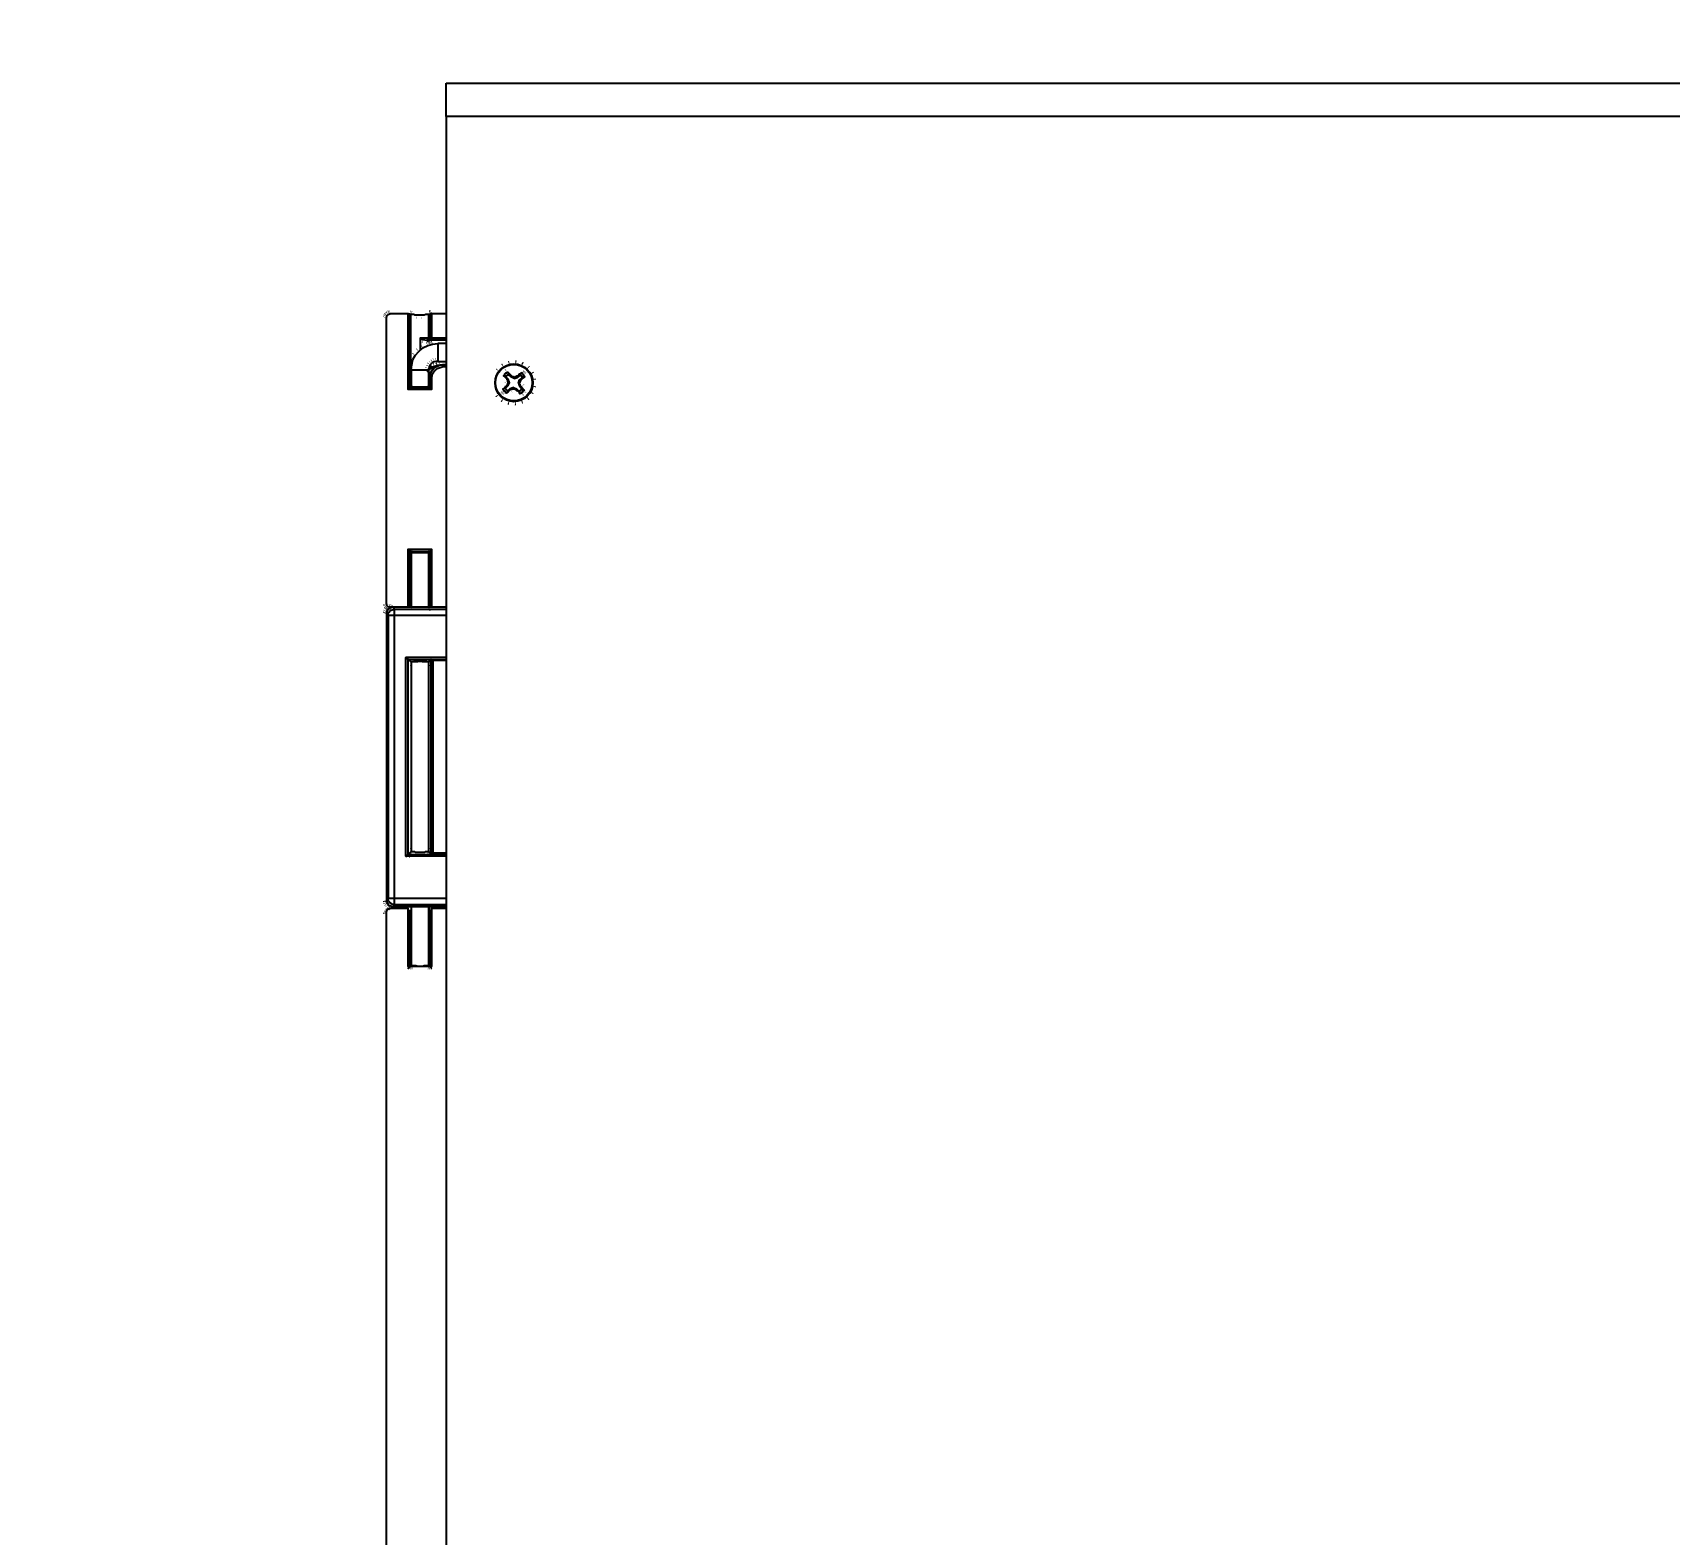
# Model space of a CAD drawing. Header units: feet. Extents: x -159 to 1687, y -48 to 1556.
# Drawn here: x 517.37 to 530.95, y 819.59 to 832.05 of the extents above; entities that cross this region are included whole.
import ezdxf
from ezdxf import colors
from ezdxf.entities.mleader import LeaderData, LeaderLine
from ezdxf.math import Vec2, Vec3

# ---------------------------------------------------------------- set-up
doc = ezdxf.new("R2010")
doc.units = ezdxf.units.FT
doc.header["$MEASUREMENT"] = 0
for name, color, linetype in [('9417_1-3$0$M25-UNISTRUT', 94, 'Continuous'), ('G-ANNO-TEXT', 1, 'Continuous'), ('PDF_Geometry', 7, 'Continuous'), ('PDF_Solid Fills', 7, 'Continuous')]:
    doc.layers.add(name, color=color, linetype=linetype)
doc.styles.add('NEI-A', font='arial.ttf')

# ---------------------------------------------------------------- blocks, each defined once
blk = doc.blocks.new('SCADA EQPMT LID XLG')
at = {"layer": 'PDF_Geometry', "lineweight": 25}
for points in [[(-8.299, 21.59), (8.795, 21.59), (8.795, 21.314), (-8.299, 21.314)], [(-8.368, 19.281), (-8.383, 19.281), (-8.398, 19.276), (-8.412, 19.271), (-8.422, 19.261), (-8.432, 19.252), (-8.437, 19.237), (-8.442, 19.222), (-8.442, 19.207), (-8.447, 19.207), (-8.466, 19.207), (-8.486, 19.207), (-8.515, 19.207), (-8.545, 19.207), (-8.569, 19.207), (-8.584, 19.207), (-8.589, 19.207), (-8.584, 19.252), (-8.574, 19.296), (-8.555, 19.33), (-8.525, 19.364), (-8.491, 19.394), (-8.452, 19.413), (-8.412, 19.423), (-8.368, 19.428), (-8.368, 19.423), (-8.368, 19.409), (-8.368, 19.384), (-8.368, 19.355), (-8.368, 19.33), (-8.368, 19.306), (-8.368, 19.286)], [(-8.417, 19.458), (-8.417, 19.463), (-8.417, 19.467), (-8.417, 19.472), (-8.422, 19.472), (-8.427, 19.472), (-8.432, 19.472), (-8.432, 19.467), (-8.432, 19.463), (-8.427, 19.463), (-8.427, 19.458), (-8.422, 19.458)]]:
    blk.add_lwpolyline(points, close=True, dxfattribs=at)
for points in [[(-8.299, 21.314), (-8.299, 1.763), (-8.831, 0.885), (-8.826, 0.826), (-8.806, 0.772), (-8.782, 0.718), (-8.743, 0.674), (-8.698, 0.64), (-8.649, 0.61), (-8.595, 0.595), (-8.537, 0.591), (0, 0.591)], [(-8.304, 17.24), (-8.417, 17.24), (-8.417, 17.721), (-8.618, 17.721), (-8.618, 17.24), (-8.761, 17.24), (-8.766, 17.24), (-8.77, 17.24), (-8.78, 17.245), (-8.785, 17.25), (-8.79, 17.255), (-8.79, 17.265), (-8.795, 17.269), (-8.795, 17.274), (-8.795, 19.639), (-8.795, 19.644), (-8.79, 19.654), (-8.79, 19.659), (-8.785, 19.664), (-8.78, 19.669), (-8.77, 19.674), (-8.766, 19.674), (-8.761, 19.678), (-8.618, 19.678), (-8.618, 19.05), (-8.417, 19.05), (-8.417, 19.144)], [(-8.417, 19.678), (-8.422, 19.678), (-8.422, 19.674), (-8.427, 19.674), (-8.432, 19.674), (-8.432, 19.472), (-8.442, 19.472), (-8.442, 19.669), (-8.447, 19.669), (-8.452, 19.669), (-8.456, 19.669), (-8.466, 19.669), (-8.481, 19.664), (-8.491, 19.664), (-8.506, 19.664), (-8.515, 19.664), (-8.53, 19.664), (-8.54, 19.664), (-8.555, 19.664), (-8.564, 19.669), (-8.574, 19.669), (-8.579, 19.669), (-8.589, 19.669), (-8.594, 19.669), (-8.594, 19.075), (-8.599, 19.065), (-8.604, 19.065), (-8.604, 19.06), (-8.609, 19.06), (-8.609, 19.055), (-8.613, 19.05), (-8.618, 19.05)], [(-8.618, 19.678), (-8.613, 19.678), (-8.609, 19.674), (-8.604, 19.674), (-8.599, 19.674), (-8.599, 19.065), (-8.432, 19.065), (-8.442, 19.075), (-8.442, 19.144)], [(-8.599, 19.674), (-8.594, 19.669)], [(-8.442, 19.669), (-8.432, 19.674)], [(-8.304, 19.472), (-8.417, 19.472), (-8.417, 19.678), (-8.304, 19.678)], [(-8.304, 19.458), (-8.417, 19.458), (-8.422, 19.458), (-8.432, 19.458), (-8.437, 19.463), (-8.442, 19.467), (-8.442, 19.472), (-8.447, 19.472), (-8.452, 19.472), (-8.461, 19.472), (-8.476, 19.472), (-8.486, 19.472), (-8.501, 19.472), (-8.515, 19.472), (-8.491, 19.463), (-8.461, 19.458), (-8.447, 19.458), (-8.432, 19.458)], [(-8.515, 19.472), (-8.515, 19.374)], [(-8.304, 19.428), (-8.368, 19.428)], [(-8.589, 19.207), (-8.589, 19.075), (-8.594, 19.075), (-8.589, 19.075), (-8.584, 19.075), (-8.579, 19.07), (-8.574, 19.07), (-8.559, 19.07), (-8.55, 19.07), (-8.535, 19.07), (-8.525, 19.07), (-8.51, 19.07), (-8.496, 19.07), (-8.481, 19.07), (-8.471, 19.07), (-8.461, 19.07), (-8.452, 19.07), (-8.447, 19.075), (-8.442, 19.075), (-8.442, 19.207)], [(-8.442, 19.217), (-8.398, 19.242), (-8.349, 19.252), (-8.339, 19.252)], [(-8.304, 19.252), (-8.324, 19.252), (-8.329, 19.252), (-8.373, 19.247), (-8.407, 19.222), (-8.432, 19.183), (-8.442, 19.144), (-8.432, 19.144), (-8.427, 19.183), (-8.417, 19.203), (-8.402, 19.222), (-8.373, 19.242), (-8.349, 19.252), (-8.324, 19.252), (-8.324, 19.247), (-8.324, 19.242), (-8.324, 19.237), (-8.304, 19.237)], [(-8.417, 19.05), (-8.422, 19.05), (-8.422, 19.055), (-8.427, 19.06), (-8.432, 19.065), (-8.432, 19.144), (-8.427, 19.144), (-8.422, 19.144), (-8.417, 19.144), (-8.412, 19.178), (-8.402, 19.193), (-8.388, 19.207), (-8.373, 19.222), (-8.358, 19.227), (-8.324, 19.237)], [(-8.368, 19.281), (-8.304, 19.281)], [(-7.773, 19.104), (-7.783, 19.133), (-7.793, 19.128), (-7.793, 19.133), (-7.797, 19.138), (-7.802, 19.143), (-7.807, 19.148), (-7.812, 19.153), (-7.817, 19.158), (-7.822, 19.162), (-7.817, 19.167), (-7.812, 19.172), (-7.812, 19.177), (-7.807, 19.182), (-7.802, 19.182), (-7.797, 19.187), (-7.793, 19.192), (-7.788, 19.192)], [(-7.822, 19.162), (-7.812, 19.158), (-7.802, 19.153), (-7.783, 19.133)], [(-7.783, 19.172), (-7.788, 19.167), (-7.793, 19.167), (-7.797, 19.162), (-7.797, 19.158), (-7.802, 19.158), (-7.802, 19.153)], [(-7.734, 19.138), (-7.763, 19.153), (-7.758, 19.158), (-7.763, 19.162), (-7.763, 19.167), (-7.768, 19.172), (-7.773, 19.177), (-7.778, 19.182), (-7.783, 19.182), (-7.783, 19.187), (-7.788, 19.192), (-7.783, 19.172), (-7.763, 19.153)], [(-7.734, 19.148), (-7.739, 19.148), (-7.739, 19.153), (-7.743, 19.153), (-7.748, 19.153), (-7.753, 19.158), (-7.758, 19.158)], [(-7.709, 19.158), (-7.714, 19.158), (-7.719, 19.153), (-7.724, 19.153), (-7.729, 19.153), (-7.734, 19.148), (-7.734, 19.138), (-7.709, 19.148), (-7.709, 19.158), (-7.709, 19.162), (-7.704, 19.162), (-7.699, 19.167), (-7.694, 19.172), (-7.69, 19.177), (-7.685, 19.177), (-7.68, 19.182), (-7.675, 19.187)], [(-7.645, 19.153), (-7.65, 19.158), (-7.655, 19.162), (-7.655, 19.167), (-7.66, 19.172), (-7.665, 19.177), (-7.665, 19.182), (-7.67, 19.182), (-7.675, 19.187), (-7.68, 19.177), (-7.685, 19.167), (-7.709, 19.148)], [(-7.699, 19.099), (-7.69, 19.128), (-7.68, 19.123), (-7.675, 19.128), (-7.67, 19.133), (-7.665, 19.138), (-7.66, 19.143), (-7.655, 19.148), (-7.65, 19.153), (-7.645, 19.153), (-7.665, 19.148), (-7.69, 19.128)], [(-7.665, 19.148), (-7.665, 19.153), (-7.67, 19.153), (-7.67, 19.158), (-7.675, 19.158), (-7.675, 19.162), (-7.68, 19.162), (-7.685, 19.167)], [(-8.442, 19.144), (-8.442, 19.144)], [(-8.442, 19.075), (-8.442, 19.075)], [(-7.827, 19.05), (-7.822, 19.054), (-7.817, 19.059), (-7.812, 19.064), (-7.807, 19.069), (-7.802, 19.074), (-7.797, 19.079), (-7.793, 19.084), (-7.788, 19.079), (-7.773, 19.104), (-7.783, 19.104), (-7.783, 19.108), (-7.788, 19.113), (-7.788, 19.118), (-7.788, 19.123), (-7.793, 19.128)], [(-7.788, 19.079), (-7.807, 19.059), (-7.827, 19.05), (-7.822, 19.045), (-7.822, 19.04), (-7.817, 19.035), (-7.812, 19.035), (-7.812, 19.03), (-7.807, 19.025), (-7.802, 19.02), (-7.797, 19.02)], [(-7.807, 19.059), (-7.807, 19.054), (-7.802, 19.05), (-7.797, 19.045), (-7.793, 19.04), (-7.788, 19.035)], [(-7.763, 19.05), (-7.758, 19.05), (-7.753, 19.05), (-7.748, 19.054), (-7.743, 19.054), (-7.739, 19.054), (-7.739, 19.064), (-7.768, 19.054), (-7.763, 19.05), (-7.768, 19.045), (-7.773, 19.04), (-7.778, 19.035), (-7.783, 19.03), (-7.788, 19.025), (-7.793, 19.02), (-7.797, 19.02), (-7.793, 19.025), (-7.788, 19.035), (-7.768, 19.054)], [(-7.783, 19.104), (-7.783, 19.099), (-7.788, 19.099), (-7.788, 19.094), (-7.788, 19.089), (-7.793, 19.089), (-7.793, 19.084)], [(-7.739, 19.064), (-7.714, 19.054), (-7.719, 19.045), (-7.714, 19.04), (-7.709, 19.04), (-7.704, 19.035), (-7.699, 19.03), (-7.694, 19.025), (-7.694, 19.02), (-7.69, 19.015), (-7.685, 19.015), (-7.694, 19.03), (-7.714, 19.054)], [(-7.739, 19.054), (-7.734, 19.054), (-7.729, 19.054), (-7.729, 19.05), (-7.724, 19.05), (-7.719, 19.05), (-7.719, 19.045)], [(-7.685, 19.079), (-7.685, 19.084), (-7.685, 19.089), (-7.69, 19.094), (-7.69, 19.099), (-7.699, 19.099), (-7.69, 19.074), (-7.685, 19.079), (-7.68, 19.074), (-7.675, 19.069), (-7.67, 19.064), (-7.665, 19.059), (-7.665, 19.054), (-7.66, 19.05), (-7.655, 19.045), (-7.65, 19.04), (-7.655, 19.04), (-7.66, 19.035), (-7.665, 19.03), (-7.665, 19.025), (-7.67, 19.02), (-7.675, 19.02), (-7.68, 19.015), (-7.685, 19.015)], [(-7.694, 19.03), (-7.69, 19.035), (-7.685, 19.035), (-7.685, 19.04), (-7.68, 19.04), (-7.68, 19.045), (-7.675, 19.045), (-7.67, 19.05)], [(-7.69, 19.099), (-7.69, 19.104), (-7.685, 19.108), (-7.685, 19.113), (-7.685, 19.118), (-7.68, 19.118), (-7.68, 19.123)], [(-7.65, 19.04), (-7.66, 19.045), (-7.67, 19.05), (-7.69, 19.074)], [(-8.618, 17.721), (-8.613, 17.716), (-8.609, 17.711), (-8.604, 17.706), (-8.599, 17.706), (-8.599, 17.701), (-8.594, 17.696), (-8.589, 17.696), (-8.584, 17.696), (-8.579, 17.696), (-8.574, 17.696), (-8.559, 17.696), (-8.55, 17.696), (-8.535, 17.696), (-8.525, 17.696), (-8.51, 17.696), (-8.496, 17.696), (-8.481, 17.696), (-8.471, 17.696), (-8.461, 17.696), (-8.452, 17.696), (-8.447, 17.696), (-8.442, 17.696), (-8.442, 17.245), (-8.442, 17.25)], [(-8.442, 17.24), (-8.442, 17.696), (-8.432, 17.701), (-8.599, 17.701), (-8.599, 17.24), (-8.604, 17.24), (-8.609, 17.24), (-8.613, 17.24), (-8.618, 17.24)], [(-8.589, 17.25), (-8.594, 17.245), (-8.594, 17.696), (-8.589, 17.696), (-8.589, 17.24)], [(-8.442, 17.696), (-8.442, 17.696)], [(-8.417, 17.24), (-8.422, 17.24), (-8.427, 17.24), (-8.432, 17.24), (-8.432, 17.701), (-8.432, 17.706), (-8.427, 17.706), (-8.427, 17.711), (-8.422, 17.711), (-8.422, 17.716), (-8.417, 17.721)], [(-8.304, 17.171), (-8.726, 17.171), (-8.726, 17.181), (-8.726, 17.191), (-8.726, 17.201), (-8.726, 17.211), (-8.726, 17.215), (-8.726, 17.22), (-8.726, 17.225), (-8.741, 17.24), (-8.751, 17.24), (-8.761, 17.235), (-8.77, 17.23), (-8.78, 17.225), (-8.785, 17.215), (-8.79, 17.206), (-8.795, 17.196), (-8.795, 17.186), (-8.795, 14.811)], [(-8.795, 17.186), (-8.78, 17.171), (-8.78, 14.826), (-8.795, 14.811), (-8.795, 14.802), (-8.79, 14.792), (-8.785, 14.782), (-8.78, 14.772), (-8.77, 14.767), (-8.761, 14.762), (-8.751, 14.757), (-8.741, 14.757), (-8.726, 14.772), (-8.726, 14.777), (-8.726, 14.782), (-8.726, 14.787), (-8.726, 14.797), (-8.726, 14.806), (-8.726, 14.816), (-8.726, 14.826), (-8.304, 14.826)], [(-8.304, 14.772), (-8.726, 14.772), (-8.736, 14.772), (-8.746, 14.777), (-8.756, 14.782), (-8.766, 14.787), (-8.77, 14.797), (-8.78, 14.806), (-8.78, 14.816), (-8.78, 14.826), (-8.775, 14.826), (-8.77, 14.826), (-8.766, 14.826), (-8.756, 14.826), (-8.746, 14.826), (-8.736, 14.826), (-8.726, 14.826), (-8.726, 17.171), (-8.736, 17.171), (-8.746, 17.171), (-8.756, 17.171), (-8.766, 17.171), (-8.77, 17.171), (-8.775, 17.171), (-8.78, 17.171), (-8.78, 17.181), (-8.78, 17.191), (-8.77, 17.201), (-8.766, 17.211), (-8.756, 17.215), (-8.746, 17.22), (-8.736, 17.225), (-8.726, 17.225), (-8.304, 17.225)], [(-8.422, 17.24), (-8.609, 17.24)], [(-8.594, 17.245), (-8.599, 17.24)], [(-8.432, 17.24), (-8.442, 17.245)], [(-8.304, 16.823), (-8.633, 16.823), (-8.628, 16.823), (-8.623, 16.818), (-8.623, 16.813), (-8.618, 16.813), (-8.618, 16.808), (-8.613, 16.808), (-8.304, 16.808)], [(-8.633, 15.174), (-8.633, 16.823)], [(-8.589, 16.784), (-8.589, 16.784)], [(-8.442, 16.784), (-8.442, 16.784)], [(-8.304, 16.798), (-8.407, 16.798), (-8.412, 16.798), (-8.417, 16.798), (-8.422, 16.798), (-8.427, 16.798)], [(-8.407, 15.199), (-8.407, 16.798)], [(-8.589, 15.214), (-8.589, 15.214)], [(-8.442, 15.214), (-8.442, 15.214)], [(-8.304, 15.174), (-8.633, 15.174), (-8.628, 15.174), (-8.623, 15.179), (-8.623, 15.184), (-8.618, 15.184), (-8.618, 15.189), (-8.613, 15.189), (-8.304, 15.189)], [(-8.795, 10.017), (-8.795, 14.703), (-8.795, 14.713), (-8.79, 14.718), (-8.79, 14.728), (-8.785, 14.733), (-8.78, 14.738), (-8.77, 14.738), (-8.766, 14.743), (-8.761, 14.743), (-8.618, 14.743), (-8.618, 14.262), (-8.417, 14.262), (-8.417, 14.743), (-8.304, 14.743)], [(-8.741, 14.757), (-8.304, 14.757)], [(-8.618, 14.723), (-8.613, 14.723), (-8.609, 14.723), (-8.604, 14.723), (-8.599, 14.723), (-8.599, 14.262), (-8.432, 14.262), (-8.432, 14.257), (-8.427, 14.252), (-8.422, 14.247), (-8.417, 14.242)], [(-8.618, 14.242), (-8.613, 14.247), (-8.609, 14.247), (-8.609, 14.252), (-8.604, 14.252), (-8.604, 14.257), (-8.599, 14.257), (-8.599, 14.262), (-8.594, 14.267), (-8.594, 14.713), (-8.589, 14.713)], [(-8.599, 14.723), (-8.594, 14.713)], [(-8.589, 14.757), (-8.589, 14.267), (-8.594, 14.267), (-8.589, 14.267), (-8.584, 14.267), (-8.579, 14.267), (-8.574, 14.267), (-8.559, 14.267), (-8.55, 14.267), (-8.535, 14.262), (-8.525, 14.262), (-8.51, 14.262), (-8.496, 14.262), (-8.481, 14.267), (-8.471, 14.267), (-8.461, 14.267), (-8.452, 14.267), (-8.447, 14.267), (-8.442, 14.267), (-8.442, 14.757)], [(-8.432, 14.723), (-8.442, 14.713), (-8.442, 14.267), (-8.432, 14.262), (-8.432, 14.723), (-8.427, 14.723), (-8.422, 14.723), (-8.417, 14.723)], [(-8.442, 14.713), (-8.442, 14.713)], [(-8.442, 14.267), (-8.442, 14.267)], [(-8.304, 8.81), (-8.417, 8.81), (-8.417, 9.291), (-8.618, 9.291), (-8.618, 8.81), (-8.761, 8.81), (-8.766, 8.81), (-8.77, 8.81), (-8.78, 8.815), (-8.785, 8.82), (-8.79, 8.825), (-8.79, 8.83), (-8.795, 8.84), (-8.795, 8.845), (-8.795, 11.19)]]:
    blk.add_lwpolyline(points, dxfattribs=at)
blk.add_lwpolyline([(-8.304, 15.199), (-8.407, 15.199), (-8.412, 15.199), (-8.417, 15.199), (-8.422, 15.199), (-8.427, 15.199), (-8.442, 15.214), (-8.442, 16.784, 0.067868), (-8.589, 16.784), (-8.589, 15.214), (-8.613, 15.189), (-8.613, 16.808), (-8.589, 16.784), (-8.589, 15.214), (-8.579, 15.214), (-8.574, 15.214), (-8.564, 15.214), (-8.555, 15.209), (-8.54, 15.209), (-8.53, 15.209), (-8.515, 15.209), (-8.501, 15.209), (-8.491, 15.209), (-8.476, 15.209), (-8.466, 15.214), (-8.456, 15.214), (-8.452, 15.214), (-8.447, 15.214), (-8.442, 15.214), (-8.442, 16.784), (-8.427, 16.798), (-8.427, 15.199)], format="xyb", dxfattribs=at)
for centre, radius in [((-7.736, 19.103), 0.157), ((-7.737, 19.104), 0.152)]:
    blk.add_circle(centre, radius, dxfattribs=at)
at = {"layer": 'PDF_Solid Fills', "lineweight": 25, "transparency": 33554559}
for points in [[(-8.78, 19.669), (-8.795, 19.693), (-8.795, 19.698)], [(-8.77, 19.674), (-8.785, 19.698), (-8.785, 19.703)], [(-8.77, 19.674), (-8.785, 19.703), (-8.78, 19.703)], [(-8.766, 19.674), (-8.775, 19.703), (-8.77, 19.703)], [(-8.599, 19.674), (-8.594, 19.703), (-8.589, 19.703)], [(-8.589, 19.669), (-8.579, 19.698), (-8.584, 19.698)], [(-8.432, 19.674), (-8.442, 19.703), (-8.437, 19.703)], [(-8.432, 19.674), (-8.437, 19.703), (-8.432, 19.703)], [(-8.427, 19.674), (-8.432, 19.703), (-8.427, 19.703)], [(-8.795, 19.644), (-8.824, 19.649), (-8.824, 19.654)], [(-8.79, 19.654), (-8.82, 19.664), (-8.82, 19.669)], [(-8.79, 19.659), (-8.815, 19.674), (-8.815, 19.678)], [(-8.79, 19.659), (-8.815, 19.678), (-8.81, 19.678)], [(-8.785, 19.664), (-8.805, 19.683), (-8.805, 19.688)], [(-8.78, 19.669), (-8.8, 19.693), (-8.795, 19.693)], [(-8.599, 19.674), (-8.604, 19.644), (-8.609, 19.649)], [(-8.589, 19.669), (-8.599, 19.639), (-8.594, 19.639)], [(-8.54, 19.664), (-8.545, 19.634), (-8.54, 19.634)], [(-8.506, 19.664), (-8.506, 19.634), (-8.501, 19.634)], [(-8.452, 19.669), (-8.452, 19.639), (-8.447, 19.639)], [(-8.442, 19.669), (-8.437, 19.639), (-8.432, 19.639)], [(-8.432, 19.674), (-8.427, 19.649), (-8.432, 19.644)], [(-8.491, 19.463), (-8.496, 19.433), (-8.501, 19.433)], [(-8.442, 19.467), (-8.466, 19.463), (-8.466, 19.453)], [(-8.442, 19.467), (-8.466, 19.453), (-8.466, 19.448)], [(-8.452, 19.413), (-8.461, 19.443), (-8.466, 19.438)], [(-8.432, 19.467), (-8.461, 19.467), (-8.461, 19.463)], [(-8.432, 19.467), (-8.461, 19.458), (-8.461, 19.453)], [(-8.432, 19.467), (-8.461, 19.453), (-8.456, 19.453)], [(-8.437, 19.463), (-8.461, 19.443), (-8.456, 19.438)], [(-8.437, 19.463), (-8.456, 19.438), (-8.452, 19.438)], [(-8.432, 19.463), (-8.456, 19.448), (-8.452, 19.443)], [(-8.427, 19.463), (-8.452, 19.443), (-8.452, 19.438)], [(-8.427, 19.463), (-8.452, 19.438), (-8.447, 19.438)], [(-8.432, 19.458), (-8.447, 19.433), (-8.442, 19.428)], [(-8.427, 19.458), (-8.447, 19.433), (-8.442, 19.433)], [(-8.432, 19.458), (-8.442, 19.428), (-8.437, 19.428)], [(-8.422, 19.458), (-8.437, 19.428), (-8.432, 19.428)], [(-8.422, 19.458), (-8.427, 19.428), (-8.422, 19.428)], [(-8.412, 19.423), (-8.417, 19.453), (-8.422, 19.453)], [(-8.574, 19.296), (-8.599, 19.306), (-8.599, 19.301)], [(-8.555, 19.33), (-8.574, 19.35), (-8.579, 19.35)], [(-8.555, 19.33), (-8.579, 19.35), (-8.579, 19.345)], [(-8.525, 19.364), (-8.545, 19.384), (-8.55, 19.384)], [(-8.525, 19.364), (-8.545, 19.389), (-8.545, 19.384)], [(-8.491, 19.394), (-8.506, 19.418), (-8.51, 19.418)], [(-8.491, 19.394), (-8.51, 19.418), (-8.51, 19.413)], [(-8.412, 19.271), (-8.427, 19.291), (-8.427, 19.296)], [(-8.412, 19.271), (-8.427, 19.296), (-8.422, 19.296)], [(-8.398, 19.276), (-8.412, 19.306), (-8.407, 19.306)], [(-8.383, 19.281), (-8.393, 19.31), (-8.388, 19.31)], [(-7.724, 19.261), (-7.714, 19.29), (-7.719, 19.29)], [(-7.724, 19.261), (-7.719, 19.29), (-7.724, 19.29)], [(-8.584, 19.252), (-8.613, 19.261), (-8.613, 19.256)], [(-8.442, 19.222), (-8.471, 19.227), (-8.471, 19.232)], [(-8.437, 19.237), (-8.466, 19.247), (-8.461, 19.252)], [(-8.432, 19.183), (-8.456, 19.203), (-8.461, 19.198)], [(-8.432, 19.183), (-8.461, 19.198), (-8.461, 19.193)], [(-8.432, 19.252), (-8.456, 19.266), (-8.452, 19.271)], [(-8.427, 19.183), (-8.452, 19.198), (-8.456, 19.193)], [(-8.427, 19.183), (-8.456, 19.193), (-8.456, 19.188)], [(-8.422, 19.261), (-8.442, 19.281), (-8.442, 19.286)], [(-8.417, 19.203), (-8.437, 19.222), (-8.442, 19.222)], [(-8.417, 19.203), (-8.442, 19.222), (-8.442, 19.217)], [(-8.412, 19.178), (-8.437, 19.188), (-8.437, 19.193)], [(-8.412, 19.178), (-8.437, 19.183), (-8.437, 19.188)], [(-8.407, 19.222), (-8.427, 19.247), (-8.432, 19.242)], [(-8.407, 19.222), (-8.432, 19.242), (-8.432, 19.237)], [(-8.402, 19.193), (-8.427, 19.207), (-8.427, 19.212)], [(-8.402, 19.193), (-8.427, 19.212), (-8.422, 19.212)], [(-8.402, 19.222), (-8.417, 19.247), (-8.422, 19.242)], [(-8.398, 19.242), (-8.412, 19.271), (-8.407, 19.271)], [(-8.388, 19.207), (-8.412, 19.227), (-8.407, 19.232)], [(-8.398, 19.242), (-8.407, 19.271), (-8.402, 19.271)], [(-8.373, 19.222), (-8.393, 19.242), (-8.393, 19.247)], [(-8.373, 19.222), (-8.393, 19.247), (-8.388, 19.247)], [(-8.373, 19.247), (-8.383, 19.271), (-8.388, 19.271)], [(-8.373, 19.242), (-8.383, 19.271), (-8.388, 19.266)], [(-8.373, 19.247), (-8.378, 19.276), (-8.383, 19.271)], [(-8.358, 19.227), (-8.373, 19.256), (-8.368, 19.256)], [(-8.358, 19.227), (-8.368, 19.256), (-8.363, 19.256)], [(-8.349, 19.252), (-8.353, 19.281), (-8.358, 19.281)], [(-8.349, 19.252), (-8.358, 19.281), (-8.358, 19.276)], [(-7.861, 19.202), (-7.881, 19.221), (-7.886, 19.221)], [(-7.861, 19.202), (-7.886, 19.221), (-7.886, 19.216)], [(-7.856, 19.197), (-7.876, 19.216), (-7.881, 19.211)], [(-7.822, 19.236), (-7.837, 19.261), (-7.842, 19.256)], [(-7.822, 19.236), (-7.832, 19.261), (-7.837, 19.261)], [(-7.817, 19.231), (-7.832, 19.256), (-7.837, 19.251)], [(-7.797, 19.158), (-7.822, 19.182), (-7.822, 19.177)], [(-7.793, 19.192), (-7.807, 19.216), (-7.812, 19.216)], [(-7.793, 19.192), (-7.812, 19.216), (-7.812, 19.211)], [(-7.788, 19.167), (-7.802, 19.192), (-7.807, 19.192)], [(-7.773, 19.256), (-7.783, 19.285), (-7.788, 19.285)], [(-7.773, 19.256), (-7.778, 19.285), (-7.783, 19.285)], [(-7.773, 19.251), (-7.778, 19.275), (-7.783, 19.275)], [(-7.773, 19.251), (-7.773, 19.28), (-7.778, 19.275)], [(-7.724, 19.251), (-7.714, 19.28), (-7.719, 19.28)], [(-7.724, 19.251), (-7.719, 19.28), (-7.724, 19.28)], [(-7.685, 19.167), (-7.665, 19.187), (-7.665, 19.192)], [(-7.675, 19.241), (-7.665, 19.265), (-7.67, 19.27)], [(-7.675, 19.241), (-7.66, 19.265), (-7.665, 19.265)], [(-7.675, 19.158), (-7.65, 19.177), (-7.655, 19.177)], [(-7.67, 19.246), (-7.655, 19.27), (-7.66, 19.275)], [(-7.67, 19.246), (-7.66, 19.275), (-7.665, 19.275)], [(-7.67, 19.182), (-7.65, 19.207), (-7.655, 19.207)], [(-7.67, 19.158), (-7.65, 19.172), (-7.65, 19.177)], [(-7.665, 19.182), (-7.645, 19.202), (-7.65, 19.202)], [(-7.665, 19.177), (-7.64, 19.197), (-7.645, 19.197)], [(-7.665, 19.153), (-7.64, 19.167), (-7.645, 19.167)], [(-7.66, 19.172), (-7.636, 19.192), (-7.64, 19.192)], [(-7.655, 19.167), (-7.631, 19.187), (-7.636, 19.187)], [(-7.636, 19.211), (-7.611, 19.231), (-7.616, 19.236)], [(-7.631, 19.216), (-7.606, 19.236), (-7.606, 19.241)], [(-7.631, 19.216), (-7.606, 19.241), (-7.611, 19.241)], [(-7.606, 19.172), (-7.577, 19.187), (-7.582, 19.192)], [(-7.606, 19.172), (-7.577, 19.182), (-7.577, 19.187)], [(-7.596, 19.177), (-7.572, 19.192), (-7.572, 19.197)], [(-7.596, 19.177), (-7.567, 19.187), (-7.572, 19.192)], [(-8.589, 19.075), (-8.599, 19.104), (-8.604, 19.099)], [(-8.589, 19.075), (-8.594, 19.104), (-8.599, 19.104)], [(-8.589, 19.075), (-8.594, 19.046), (-8.599, 19.046)], [(-8.589, 19.075), (-8.584, 19.099), (-8.579, 19.099)], [(-8.589, 19.075), (-8.584, 19.046), (-8.579, 19.046)], [(-8.579, 19.07), (-8.579, 19.041), (-8.584, 19.041)], [(-8.442, 19.075), (-8.452, 19.046), (-8.447, 19.046)], [(-8.442, 19.075), (-8.432, 19.099), (-8.432, 19.104)], [(-8.442, 19.075), (-8.432, 19.104), (-8.437, 19.104)], [(-8.442, 19.075), (-8.432, 19.046), (-8.437, 19.046)], [(-7.822, 19.04), (-7.847, 19.025), (-7.842, 19.025)], [(-7.817, 19.035), (-7.842, 19.02), (-7.842, 19.015)], [(-7.812, 19.035), (-7.837, 19.015), (-7.837, 19.01)], [(-7.812, 19.03), (-7.832, 19.01), (-7.832, 19.005)], [(-7.802, 19.05), (-7.827, 19.03), (-7.822, 19.03)], [(-7.807, 19.025), (-7.827, 19.005), (-7.827, 19.001)], [(-7.797, 19.045), (-7.817, 19.025), (-7.817, 19.02)], [(-7.788, 19.094), (-7.812, 19.108), (-7.812, 19.104)], [(-7.793, 19.04), (-7.812, 19.015), (-7.807, 19.015)], [(-7.768, 19.045), (-7.748, 19.02), (-7.748, 19.025)], [(-7.69, 19.035), (-7.675, 19.01), (-7.67, 19.01)], [(-7.675, 19.069), (-7.65, 19.089), (-7.655, 19.089)], [(-7.675, 19.045), (-7.655, 19.025), (-7.65, 19.025)], [(-7.675, 19.02), (-7.66, 18.996), (-7.655, 18.996)], [(-7.67, 19.02), (-7.655, 19.001), (-7.65, 19.001)], [(-7.655, 19.04), (-7.636, 19.02), (-7.631, 19.02)], [(-7.606, 19.03), (-7.582, 19.01), (-7.577, 19.015)], [(-7.606, 19.03), (-7.577, 19.015), (-7.577, 19.02)], [(-7.596, 19.025), (-7.577, 19.01), (-7.572, 19.01)], [(-7.596, 19.025), (-7.572, 19.01), (-7.572, 19.015)], [(-7.586, 19.128), (-7.557, 19.133), (-7.562, 19.138)], [(-7.586, 19.128), (-7.557, 19.128), (-7.557, 19.133)], [(-7.586, 19.079), (-7.562, 19.069), (-7.557, 19.069)], [(-7.586, 19.079), (-7.557, 19.069), (-7.557, 19.074)], [(-7.582, 19.128), (-7.552, 19.133), (-7.552, 19.138)], [(-7.582, 19.128), (-7.552, 19.128), (-7.552, 19.133)], [(-7.582, 19.074), (-7.552, 19.064), (-7.552, 19.069)], [(-7.582, 19.074), (-7.552, 19.069), (-7.552, 19.074)], [(-7.861, 19.005), (-7.891, 18.991), (-7.886, 18.986)], [(-7.861, 19.005), (-7.886, 18.986), (-7.881, 18.986)], [(-7.856, 19.01), (-7.881, 18.996), (-7.881, 18.991)], [(-7.856, 19.01), (-7.881, 18.991), (-7.876, 18.991)], [(-7.822, 18.971), (-7.847, 18.951), (-7.842, 18.947)], [(-7.822, 18.976), (-7.842, 18.956), (-7.837, 18.951)], [(-7.822, 18.971), (-7.842, 18.947), (-7.837, 18.942)], [(-7.822, 18.976), (-7.837, 18.951), (-7.832, 18.951)], [(-7.773, 18.956), (-7.788, 18.932), (-7.783, 18.927)], [(-7.778, 18.951), (-7.788, 18.922), (-7.783, 18.922)], [(-7.773, 18.956), (-7.783, 18.927), (-7.778, 18.927)], [(-7.778, 18.951), (-7.783, 18.922), (-7.778, 18.922)], [(-7.724, 18.951), (-7.729, 18.922), (-7.724, 18.922)], [(-7.724, 18.947), (-7.729, 18.917), (-7.724, 18.917)], [(-7.724, 18.951), (-7.724, 18.922), (-7.719, 18.922)], [(-7.724, 18.947), (-7.724, 18.917), (-7.719, 18.917)], [(-7.68, 18.966), (-7.67, 18.937), (-7.665, 18.937)], [(-7.68, 18.966), (-7.665, 18.937), (-7.66, 18.942)], [(-7.675, 18.956), (-7.665, 18.927), (-7.66, 18.932)], [(-7.636, 18.991), (-7.621, 18.966), (-7.616, 18.971)], [(-7.636, 18.991), (-7.616, 18.971), (-7.611, 18.971)], [(-7.631, 18.986), (-7.616, 18.961), (-7.611, 18.961)], [(-7.631, 18.986), (-7.611, 18.961), (-7.606, 18.966)], [(-8.589, 17.696), (-8.604, 17.667), (-8.599, 17.667)], [(-8.589, 17.696), (-8.599, 17.721), (-8.599, 17.726)], [(-8.589, 17.696), (-8.599, 17.726), (-8.594, 17.726)], [(-8.589, 17.696), (-8.599, 17.667), (-8.594, 17.667)], [(-8.589, 17.696), (-8.579, 17.721), (-8.584, 17.726)], [(-8.589, 17.696), (-8.579, 17.667), (-8.584, 17.667)], [(-8.579, 17.696), (-8.584, 17.726), (-8.579, 17.726)], [(-8.442, 17.696), (-8.447, 17.726), (-8.452, 17.721)], [(-8.442, 17.696), (-8.437, 17.726), (-8.432, 17.721)], [(-8.442, 17.696), (-8.437, 17.667), (-8.432, 17.667)], [(-8.795, 17.269), (-8.824, 17.26), (-8.824, 17.265)], [(-8.79, 17.265), (-8.82, 17.25), (-8.82, 17.255)], [(-8.79, 17.255), (-8.81, 17.235), (-8.815, 17.24)], [(-8.77, 17.23), (-8.785, 17.255), (-8.79, 17.255)], [(-8.761, 17.235), (-8.77, 17.265), (-8.775, 17.26)], [(-8.751, 17.24), (-8.756, 17.269), (-8.761, 17.265)], [(-8.736, 17.225), (-8.741, 17.255), (-8.746, 17.255)], [(-8.589, 17.25), (-8.599, 17.274), (-8.604, 17.274)], [(-8.589, 17.25), (-8.594, 17.274), (-8.599, 17.274)], [(-8.442, 17.25), (-8.432, 17.274), (-8.437, 17.274)], [(-8.795, 17.196), (-8.824, 17.206), (-8.824, 17.201)], [(-8.795, 17.196), (-8.824, 17.201), (-8.824, 17.196)], [(-8.79, 17.206), (-8.82, 17.22), (-8.82, 17.215)], [(-8.785, 17.215), (-8.81, 17.23), (-8.815, 17.23)], [(-8.785, 17.215), (-8.81, 17.235), (-8.81, 17.23)], [(-8.78, 17.181), (-8.81, 17.191), (-8.81, 17.186)], [(-8.785, 17.25), (-8.805, 17.225), (-8.805, 17.23)], [(-8.78, 17.191), (-8.805, 17.206), (-8.805, 17.201)], [(-8.78, 17.225), (-8.8, 17.245), (-8.8, 17.24)], [(-8.78, 17.245), (-8.795, 17.22), (-8.8, 17.225)], [(-8.77, 17.201), (-8.795, 17.22), (-8.8, 17.215)], [(-8.766, 17.211), (-8.785, 17.23), (-8.79, 17.23)], [(-8.77, 17.24), (-8.78, 17.215), (-8.785, 17.215)], [(-8.756, 17.215), (-8.77, 17.245), (-8.775, 17.24)], [(-8.766, 17.24), (-8.77, 17.211), (-8.775, 17.211)], [(-8.746, 17.22), (-8.756, 17.25), (-8.761, 17.25)], [(-8.589, 17.25), (-8.584, 17.22), (-8.579, 17.22)], [(-8.442, 17.25), (-8.452, 17.22), (-8.447, 17.22)], [(-8.432, 17.24), (-8.437, 17.211), (-8.442, 17.211)], [(-8.432, 17.24), (-8.432, 17.211), (-8.437, 17.211)], [(-8.427, 17.24), (-8.427, 17.211), (-8.432, 17.211)], [(-8.589, 16.784), (-8.594, 16.813), (-8.599, 16.813)], [(-8.589, 16.784), (-8.599, 16.754), (-8.594, 16.754)], [(-8.589, 16.784), (-8.579, 16.813), (-8.584, 16.813)], [(-8.589, 16.784), (-8.584, 16.754), (-8.579, 16.754)], [(-8.579, 16.784), (-8.579, 16.813), (-8.584, 16.813)], [(-8.442, 16.784), (-8.447, 16.813), (-8.452, 16.813)], [(-8.442, 16.784), (-8.432, 16.813), (-8.437, 16.813)], [(-8.442, 16.784), (-8.437, 16.754), (-8.432, 16.754)], [(-8.427, 16.798), (-8.427, 16.828), (-8.432, 16.828)], [(-8.422, 16.798), (-8.422, 16.828), (-8.427, 16.828)], [(-8.427, 16.798), (-8.422, 16.769), (-8.417, 16.769)], [(-8.589, 15.214), (-8.594, 15.243), (-8.599, 15.243)], [(-8.589, 15.214), (-8.599, 15.184), (-8.594, 15.184)], [(-8.589, 15.214), (-8.579, 15.243), (-8.584, 15.243)], [(-8.589, 15.214), (-8.584, 15.184), (-8.579, 15.184)], [(-8.452, 15.214), (-8.452, 15.184), (-8.447, 15.184)], [(-8.442, 15.214), (-8.452, 15.184), (-8.447, 15.184)], [(-8.442, 15.214), (-8.432, 15.243), (-8.437, 15.243)], [(-8.442, 15.214), (-8.437, 15.184), (-8.432, 15.184)], [(-8.427, 15.199), (-8.417, 15.228), (-8.422, 15.228)], [(-8.623, 15.184), (-8.599, 15.16), (-8.599, 15.165)], [(-8.427, 15.199), (-8.432, 15.17), (-8.427, 15.17)], [(-8.422, 15.199), (-8.427, 15.17), (-8.422, 15.17)], [(-8.78, 14.816), (-8.81, 14.811), (-8.81, 14.806)], [(-8.78, 14.806), (-8.805, 14.797), (-8.805, 14.792)], [(-8.795, 14.802), (-8.824, 14.802), (-8.824, 14.797)], [(-8.795, 14.802), (-8.824, 14.797), (-8.824, 14.792)], [(-8.795, 14.694), (-8.824, 14.699), (-8.824, 14.703)], [(-8.795, 14.694), (-8.824, 14.694), (-8.824, 14.699)], [(-8.79, 14.792), (-8.82, 14.782), (-8.82, 14.777)], [(-8.79, 14.699), (-8.82, 14.708), (-8.82, 14.713)], [(-8.785, 14.782), (-8.815, 14.767), (-8.81, 14.767)], [(-8.79, 14.708), (-8.815, 14.718), (-8.815, 14.723)], [(-8.79, 14.708), (-8.815, 14.723), (-8.81, 14.723)], [(-8.785, 14.782), (-8.81, 14.767), (-8.81, 14.762)], [(-8.785, 14.713), (-8.805, 14.728), (-8.805, 14.733)], [(-8.77, 14.797), (-8.8, 14.782), (-8.795, 14.777)], [(-8.78, 14.772), (-8.8, 14.757), (-8.8, 14.752)], [(-8.78, 14.718), (-8.8, 14.738), (-8.795, 14.743)], [(-8.766, 14.787), (-8.79, 14.767), (-8.785, 14.767)], [(-8.77, 14.767), (-8.79, 14.743), (-8.785, 14.743)], [(-8.766, 14.787), (-8.785, 14.767), (-8.785, 14.762)], [(-8.77, 14.718), (-8.785, 14.748), (-8.78, 14.748)], [(-8.756, 14.782), (-8.775, 14.757), (-8.77, 14.752)], [(-8.761, 14.762), (-8.775, 14.738), (-8.77, 14.733)], [(-8.766, 14.723), (-8.775, 14.748), (-8.77, 14.752)], [(-8.746, 14.777), (-8.761, 14.748), (-8.756, 14.748)], [(-8.751, 14.757), (-8.761, 14.733), (-8.756, 14.728)], [(-8.736, 14.772), (-8.746, 14.743), (-8.741, 14.743)], [(-8.599, 14.723), (-8.604, 14.694), (-8.609, 14.694)], [(-8.589, 14.713), (-8.604, 14.689), (-8.599, 14.684)], [(-8.589, 14.713), (-8.599, 14.684), (-8.594, 14.684)], [(-8.589, 14.713), (-8.579, 14.743), (-8.584, 14.743)], [(-8.442, 14.713), (-8.447, 14.743), (-8.452, 14.743)], [(-8.432, 14.723), (-8.442, 14.752), (-8.437, 14.752)], [(-8.442, 14.713), (-8.437, 14.684), (-8.432, 14.684)], [(-8.442, 14.713), (-8.432, 14.684), (-8.432, 14.689)], [(-8.432, 14.723), (-8.437, 14.752), (-8.432, 14.752)], [(-8.427, 14.723), (-8.432, 14.752), (-8.427, 14.752)], [(-8.589, 14.267), (-8.599, 14.296), (-8.604, 14.296)], [(-8.589, 14.267), (-8.594, 14.296), (-8.599, 14.296)], [(-8.589, 14.267), (-8.594, 14.237), (-8.599, 14.237)], [(-8.589, 14.267), (-8.584, 14.296), (-8.579, 14.296)], [(-8.589, 14.267), (-8.584, 14.237), (-8.579, 14.237)], [(-8.579, 14.267), (-8.579, 14.237), (-8.584, 14.237)], [(-8.442, 14.267), (-8.452, 14.237), (-8.447, 14.237)], [(-8.442, 14.267), (-8.432, 14.296), (-8.437, 14.296)], [(-8.442, 14.267), (-8.432, 14.237), (-8.437, 14.237)]]:
    blk.add_solid(points, dxfattribs=at)

msp = doc.modelspace()

# ---------------------------------------------------------------- block references
at = {"layer": '9417_1-3$0$M25-UNISTRUT'}
msp.add_blockref('SCADA EQPMT LID XLG', (529.10141, 810.04048), dxfattribs=at)

# ---------------------------------------------------------------- next in the draw order: leaders
at = {"layer": 'G-ANNO-TEXT'}
ml = msp.add_multileader_mtext('Standard', dxfattribs=at)
ml.set_content('\\A1;6 MOTOR CONTROL CABLE CONDUITS (TYP.)', color=256, style='NEI-A')
ml.set_leader_properties()
ml.build(insert=Vec2(0, 0))
ml.multileader.update_dxf_attribs({"dogleg_length": 0.36, "arrow_head_size": 0.125})
ctx = ml.context
ctx.base_point, ctx.char_height, ctx.arrow_head_size, ctx.landing_gap_size, ctx.plane_origin = Vec3(822.13293, 1038.01238), 1, 0.125, 0.0625, Vec3(370.13821, 525.74619)
notes = []
notes.append((ctx, [(0, (0, 0, 0), (0, 0), (1, 0), 1, [])]))
ctx.mtext.insert, ctx.mtext.width, ctx.mtext.flow_direction = Vec3(822.19543, 1038.65938), 17.7675237, 5
ctx.mtext.has_bg_fill, ctx.mtext.bg_color, ctx.mtext.bg_scale_factor, ctx.mtext.bg_transparency, ctx.mtext.use_window_bg_color = 1, -1073741824, 1.5, 0, 1
for ctx, leaders in notes:
    for number, flags, end, landing, length, lines in leaders:
        leader = LeaderData()
        leader.index, (leader.has_last_leader_line, leader.has_dogleg_vector, leader.attachment_direction) = number, flags
        leader.last_leader_point, leader.dogleg_vector, leader.dogleg_length = Vec3(end), Vec3(landing), length
        for number, points, colour, breaks in lines:
            line = LeaderLine()
            line.index, line.vertices, line.color, line.breaks = number, Vec3.list(points), colors.encode_raw_color(colour), breaks
            leader.lines.append(line)
        ctx.leaders.append(leader)

doc.saveas('drawing.dxf')
